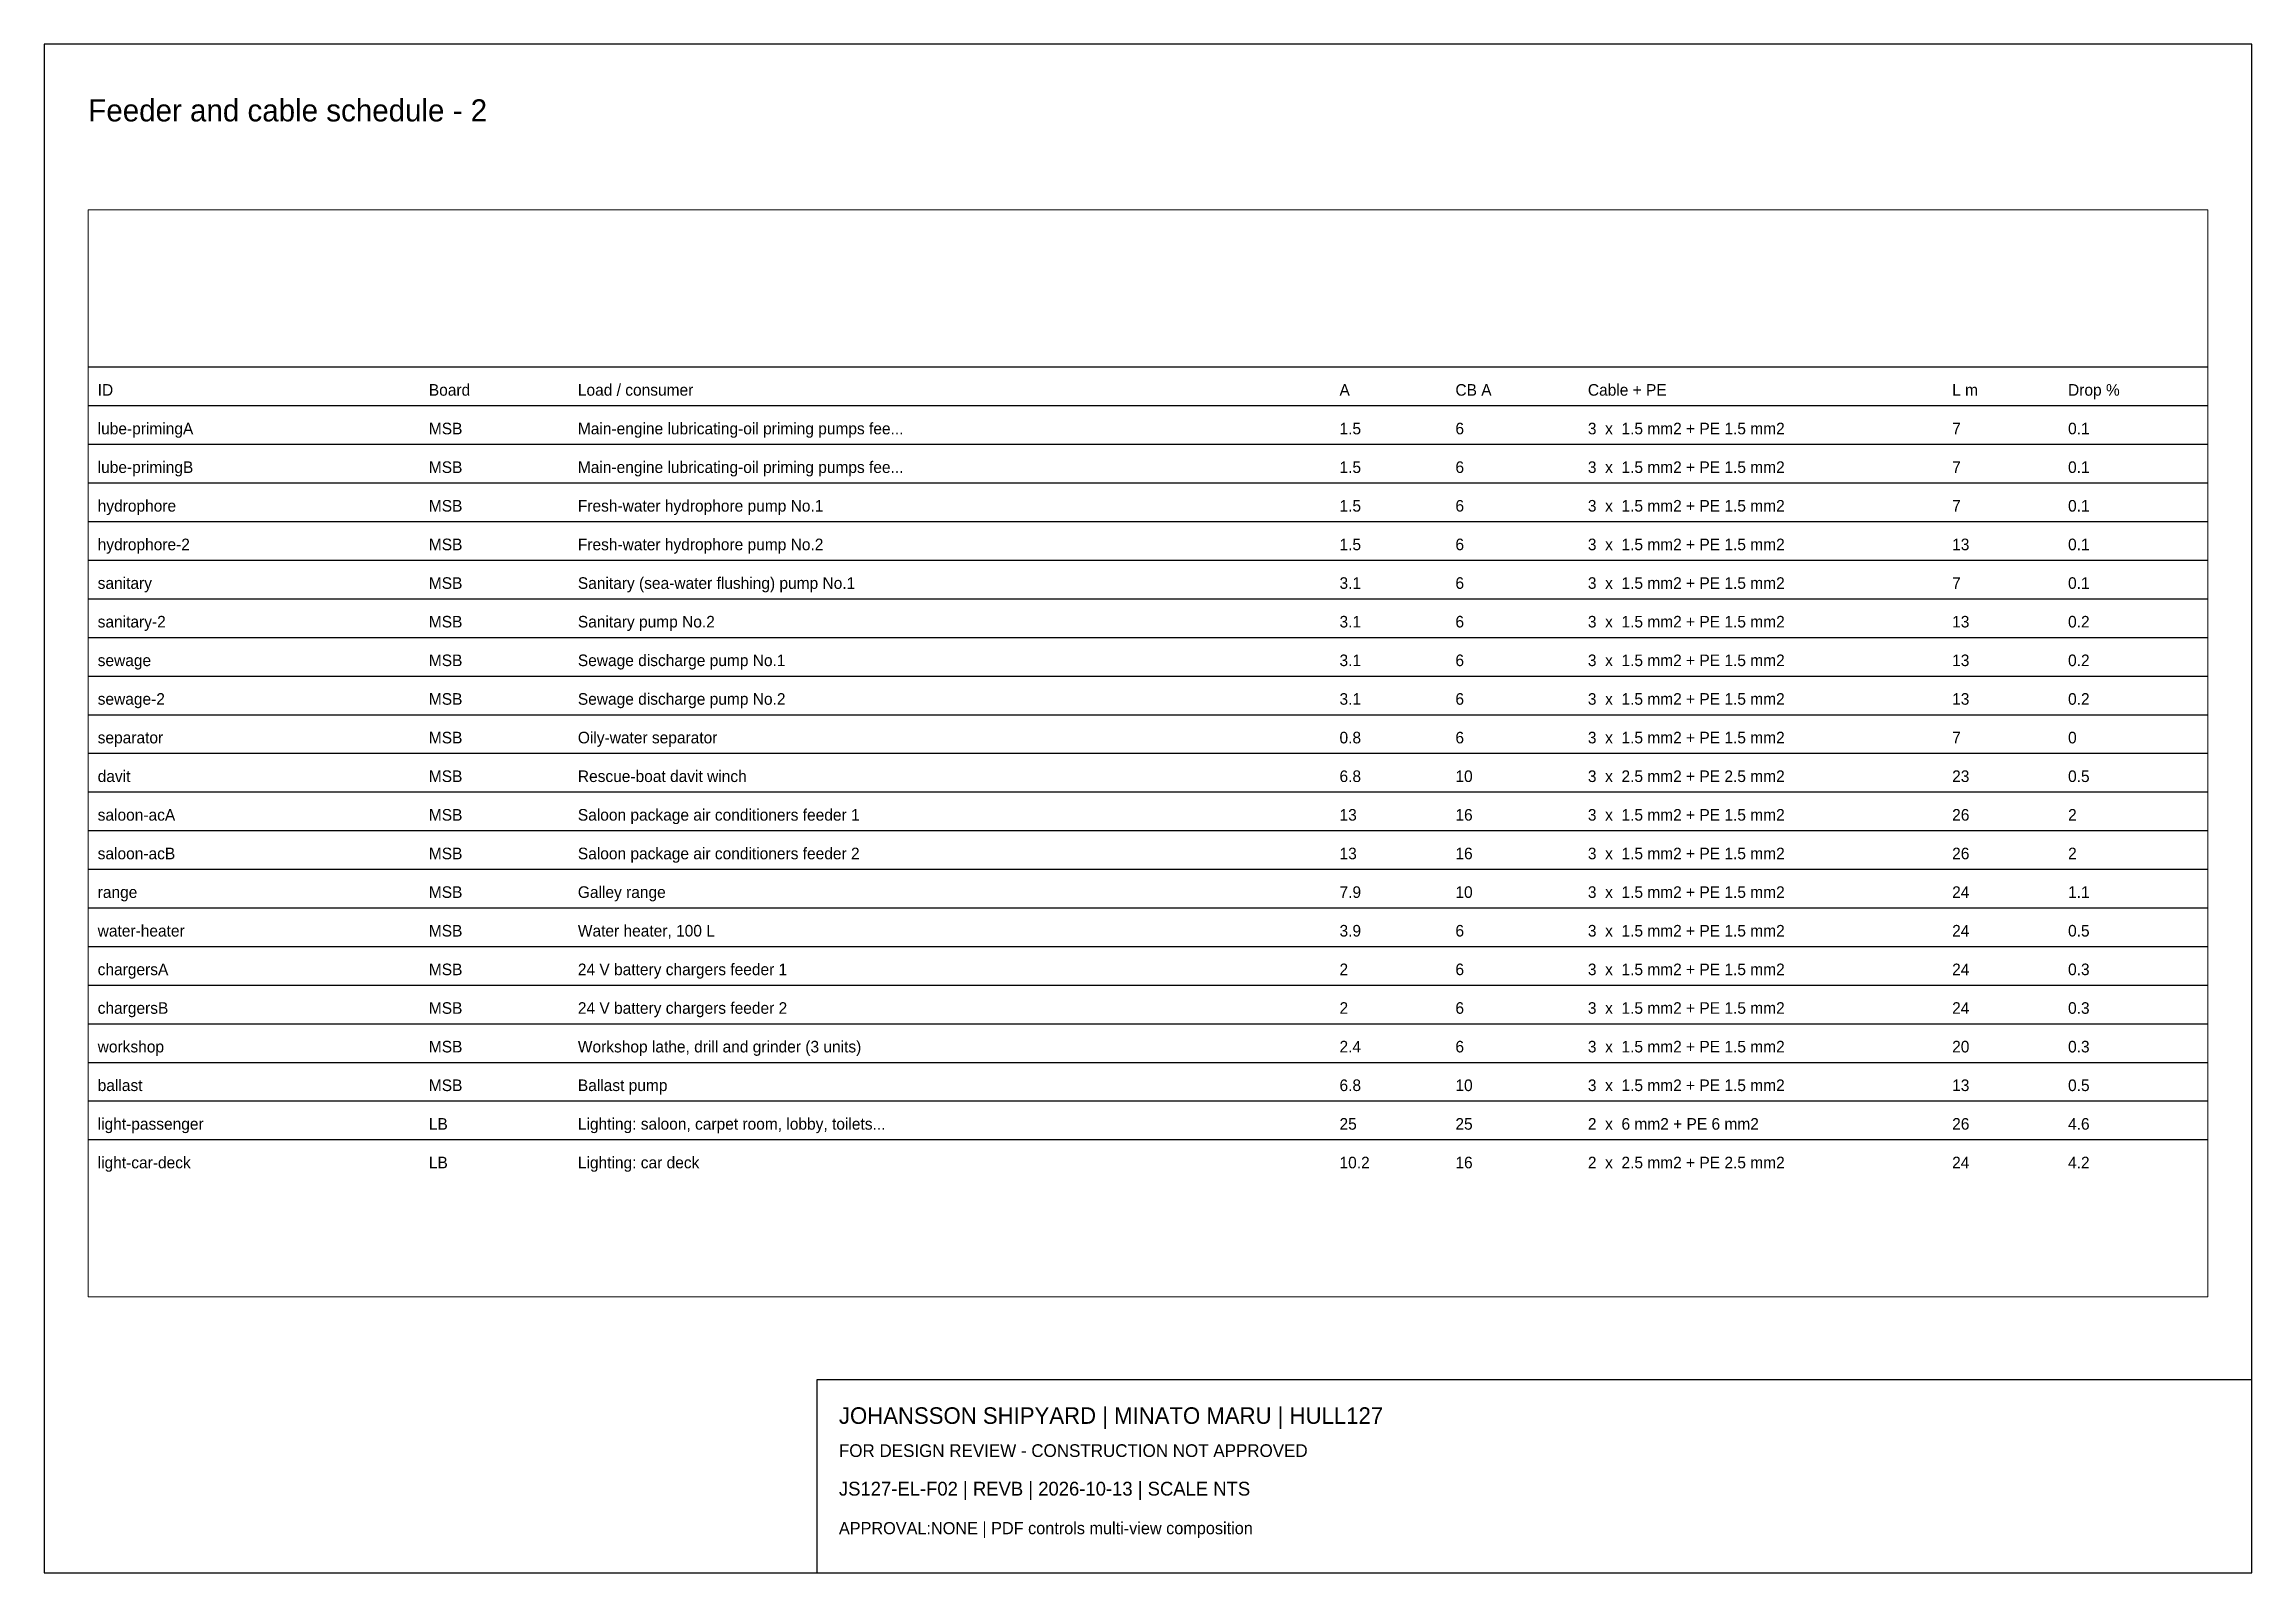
# Paper-space layout 'Layout1' of a CAD drawing. Header units: millimetres. Extents: x 10 to 410, y 10 to 287.
# The model-space entities are those that its viewports show. They can reach past a viewport. Long polylines and large blocks are cut down to what shows.
import ezdxf

# ---------------------------------------------------------------- set-up
doc = ezdxf.new("R2010")
doc.units = ezdxf.units.MM
doc.layers.add('ANNOTATION', color=7, linetype='Continuous')
doc.layers.add('GEOMETRY', color=7, linetype='Continuous')

msp = doc.modelspace()

# ---------------------------------------------------------------- linework, layer by layer
at = {"layer": 'GEOMETRY'}
for p, q in [((18, 249), (402, 249)), ((18, 242), (402, 242)), ((18, 235), (402, 235)), ((18, 228), (402, 228)), ((18, 221), (402, 221)), ((18, 214), (402, 214)), ((18, 207), (402, 207)), ((18, 200), (402, 200)), ((18, 193), (402, 193)), ((18, 186), (402, 186)), ((18, 179), (402, 179)), ((18, 172), (402, 172)), ((18, 165), (402, 165)), ((18, 158), (402, 158)), ((18, 151), (402, 151)), ((18, 144), (402, 144)), ((18, 137), (402, 137)), ((18, 130), (402, 130)), ((18, 123), (402, 123)), ((18, 116), (402, 116)), ((18, 109), (402, 109))]:
    msp.add_line(p, q, dxfattribs=at)

# ---------------------------------------------------------------- texts
at = {"layer": 'ANNOTATION'}
for s, p in [('ID', (19.7, 243.8)), ('Board', (79.7, 243.8)), ('Load / consumer', (106.7, 243.8)), ('A', (244.7, 243.8)), ('CB A', (265.7, 243.8)), ('Cable + PE', (289.7, 243.8)), ('L m', (355.7, 243.8)), ('Drop %', (376.7, 243.8)), ('lube-primingA', (19.7, 236.8)), ('MSB', (79.7, 236.8)), ('Main-engine lubricating-oil priming pumps fee...', (106.7, 236.8)), ('1.5', (244.7, 236.8)), ('6', (265.7, 236.8)), ('3  x  1.5 mm2 + PE 1.5 mm2', (289.7, 236.8)), ('7', (355.7, 236.8)), ('0.1', (376.7, 236.8)), ('lube-primingB', (19.7, 229.8)), ('Main-engine lubricating-oil priming pumps fee...', (106.7, 229.8)), ('MSB', (79.7, 229.8)), ('1.5', (244.7, 229.8)), ('6', (265.7, 229.8)), ('3  x  1.5 mm2 + PE 1.5 mm2', (289.7, 229.8)), ('7', (355.7, 229.8)), ('0.1', (376.7, 229.8)), ('hydrophore', (19.7, 222.8)), ('MSB', (79.7, 222.8)), ('Fresh-water hydrophore pump No.1', (106.7, 222.8)), ('1.5', (244.7, 222.8)), ('6', (265.7, 222.8)), ('3  x  1.5 mm2 + PE 1.5 mm2', (289.7, 222.8)), ('7', (355.7, 222.8)), ('0.1', (376.7, 222.8)), ('hydrophore-2', (19.7, 215.8)), ('MSB', (79.7, 215.8)), ('Fresh-water hydrophore pump No.2', (106.7, 215.8)), ('1.5', (244.7, 215.8)), ('6', (265.7, 215.8)), ('3  x  1.5 mm2 + PE 1.5 mm2', (289.7, 215.8)), ('13', (355.7, 215.8)), ('0.1', (376.7, 215.8)), ('sanitary', (19.7, 208.8)), ('MSB', (79.7, 208.8)), ('Sanitary (sea-water flushing) pump No.1', (106.7, 208.8)), ('3.1', (244.7, 208.8)), ('6', (265.7, 208.8)), ('3  x  1.5 mm2 + PE 1.5 mm2', (289.7, 208.8)), ('7', (355.7, 208.8)), ('0.1', (376.7, 208.8)), ('sanitary-2', (19.7, 201.8)), ('Sanitary pump No.2', (106.7, 201.8)), ('MSB', (79.7, 201.8)), ('3.1', (244.7, 201.8)), ('6', (265.7, 201.8)), ('3  x  1.5 mm2 + PE 1.5 mm2', (289.7, 201.8)), ('13', (355.7, 201.8)), ('0.2', (376.7, 201.8)), ('sewage', (19.7, 194.8)), ('MSB', (79.7, 194.8)), ('Sewage discharge pump No.1', (106.7, 194.8)), ('3.1', (244.7, 194.8)), ('6', (265.7, 194.8)), ('3  x  1.5 mm2 + PE 1.5 mm2', (289.7, 194.8)), ('13', (355.7, 194.8)), ('0.2', (376.7, 194.8)), ('sewage-2', (19.7, 187.8)), ('MSB', (79.7, 187.8)), ('Sewage discharge pump No.2', (106.7, 187.8)), ('3.1', (244.7, 187.8)), ('6', (265.7, 187.8)), ('3  x  1.5 mm2 + PE 1.5 mm2', (289.7, 187.8)), ('13', (355.7, 187.8)), ('0.2', (376.7, 187.8)), ('separator', (19.7, 180.8)), ('MSB', (79.7, 180.8)), ('Oily-water separator', (106.7, 180.8)), ('0.8', (244.7, 180.8)), ('6', (265.7, 180.8)), ('3  x  1.5 mm2 + PE 1.5 mm2', (289.7, 180.8)), ('7', (355.7, 180.8)), ('0', (376.7, 180.8)), ('davit', (19.7, 173.8)), ('Rescue-boat davit winch', (106.7, 173.8)), ('MSB', (79.7, 173.8)), ('6.8', (244.7, 173.8)), ('10', (265.7, 173.8)), ('3  x  2.5 mm2 + PE 2.5 mm2', (289.7, 173.8)), ('23', (355.7, 173.8)), ('0.5', (376.7, 173.8)), ('saloon-acA', (19.7, 166.8)), ('MSB', (79.7, 166.8)), ('Saloon package air conditioners feeder 1', (106.7, 166.8)), ('13', (244.7, 166.8)), ('16', (265.7, 166.8)), ('3  x  1.5 mm2 + PE 1.5 mm2', (289.7, 166.8)), ('26', (355.7, 166.8)), ('2', (376.7, 166.8)), ('saloon-acB', (19.7, 159.8)), ('MSB', (79.7, 159.8)), ('Saloon package air conditioners feeder 2', (106.7, 159.8)), ('13', (244.7, 159.8)), ('16', (265.7, 159.8)), ('3  x  1.5 mm2 + PE 1.5 mm2', (289.7, 159.8)), ('26', (355.7, 159.8)), ('2', (376.7, 159.8)), ('range', (19.7, 152.8)), ('MSB', (79.7, 152.8)), ('Galley range', (106.7, 152.8)), ('7.9', (244.7, 152.8)), ('10', (265.7, 152.8)), ('3  x  1.5 mm2 + PE 1.5 mm2', (289.7, 152.8)), ('24', (355.7, 152.8)), ('1.1', (376.7, 152.8)), ('water-heater', (19.7, 145.8)), ('Water heater, 100 L', (106.7, 145.8)), ('MSB', (79.7, 145.8)), ('3.9', (244.7, 145.8)), ('6', (265.7, 145.8)), ('3  x  1.5 mm2 + PE 1.5 mm2', (289.7, 145.8)), ('24', (355.7, 145.8)), ('0.5', (376.7, 145.8)), ('chargersA', (19.7, 138.8)), ('MSB', (79.7, 138.8)), ('24 V battery chargers feeder 1', (106.7, 138.8)), ('2', (244.7, 138.8)), ('6', (265.7, 138.8)), ('3  x  1.5 mm2 + PE 1.5 mm2', (289.7, 138.8)), ('24', (355.7, 138.8)), ('0.3', (376.7, 138.8)), ('chargersB', (19.7, 131.8)), ('MSB', (79.7, 131.8)), ('24 V battery chargers feeder 2', (106.7, 131.8)), ('2', (244.7, 131.8)), ('6', (265.7, 131.8)), ('3  x  1.5 mm2 + PE 1.5 mm2', (289.7, 131.8)), ('24', (355.7, 131.8)), ('0.3', (376.7, 131.8)), ('workshop', (19.7, 124.8)), ('MSB', (79.7, 124.8)), ('Workshop lathe, drill and grinder (3 units)', (106.7, 124.8)), ('2.4', (244.7, 124.8)), ('6', (265.7, 124.8)), ('3  x  1.5 mm2 + PE 1.5 mm2', (289.7, 124.8)), ('20', (355.7, 124.8)), ('0.3', (376.7, 124.8)), ('ballast', (19.7, 117.8)), ('Ballast pump', (106.7, 117.8)), ('MSB', (79.7, 117.8)), ('6.8', (244.7, 117.8)), ('10', (265.7, 117.8)), ('3  x  1.5 mm2 + PE 1.5 mm2', (289.7, 117.8)), ('13', (355.7, 117.8)), ('0.5', (376.7, 117.8)), ('light-passenger', (19.7, 110.8)), ('LB', (79.7, 110.8)), ('Lighting: saloon, carpet room, lobby, toilets...', (106.7, 110.8)), ('25', (244.7, 110.8)), ('25', (265.7, 110.8)), ('2  x  6 mm2 + PE 6 mm2', (289.7, 110.8)), ('26', (355.7, 110.8)), ('4.6', (376.7, 110.8)), ('light-car-deck', (19.7, 103.8)), ('LB', (79.7, 103.8)), ('Lighting: car deck', (106.7, 103.8)), ('10.2', (244.7, 103.8)), ('16', (265.7, 103.8)), ('2  x  2.5 mm2 + PE 2.5 mm2', (289.7, 103.8)), ('24', (355.7, 103.8)), ('4.2', (376.7, 103.8))]:
    msp.add_text(s, height=2.1, dxfattribs=at).set_placement(p)

psp = doc.layouts.get("Layout1")

# ---------------------------------------------------------------- linework, layer by layer
for points in [[(10, 10), (410, 10), (410, 287), (10, 287)], [(150, 10), (410, 10), (410, 45), (150, 45)]]:
    psp.add_lwpolyline(points, close=True)

# ---------------------------------------------------------------- texts
for s, height, p in [('Feeder and cable schedule - 2', 4, (18, 273)), ('JOHANSSON SHIPYARD | MINATO MARU | HULL127', 3, (154, 37)), ('FOR DESIGN REVIEW - CONSTRUCTION NOT APPROVED', 2.3, (154, 31)), ('JS127-EL-F02 | REVB | 2026-10-13 | SCALE NTS', 2.5, (154, 24)), ('APPROVAL:NONE | PDF controls multi-view composition', 2.2, (154, 17))]:
    psp.add_text(s, height=height).set_placement(p)

# ---------------------------------------------------------------- viewports
at = {"layer": 'VIEWPORTS'}
psp.add_viewport(center=(210, 158.5), size=(384, 197), view_center_point=(210, 179), view_height=197, dxfattribs=at)

doc.saveas('drawing.dxf')
